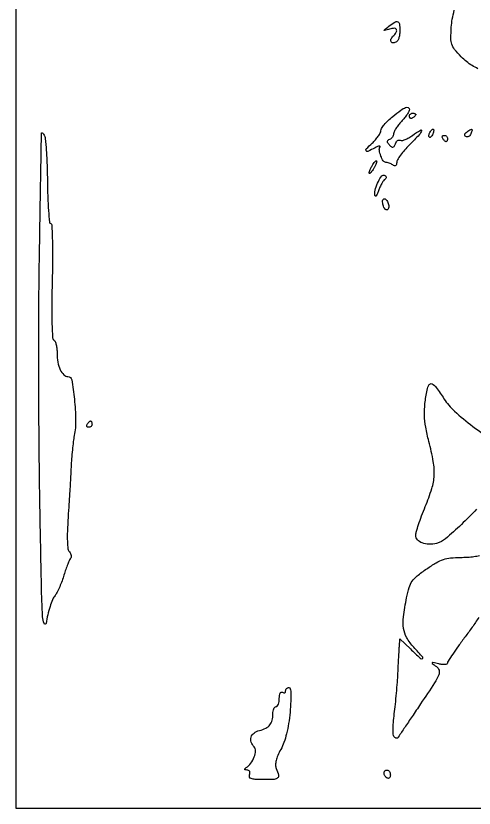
# Model space of a CAD drawing. Extents: x 0 to 353, y 0 to 448.
# Drawn here: x 0 to 144.4, y 0 to 249.7 of the extents above; entities that cross this region are included whole.
import ezdxf

# ---------------------------------------------------------------- set-up
doc = ezdxf.new("R2010")
doc.units = 0

msp = doc.modelspace()

# ---------------------------------------------------------------- linework, layer by layer
msp.add_lwpolyline([(0, 224), (0, 0), (176.5, 0), (353, 0), (353, 224), (353, 448), (176.5, 448), (0, 448)], close=True)
for points in [[(145.594494, 233.0065, -0.032839), (143.792034, 233.963333, -0.030826), (141.969587, 235.251525, -0.030786), (140.31851, 236.754542, -0.021006), (138.244061, 239.078424, -0.091362), (137.355482, 240.687613, -0.083133), (137.056829, 242.581326, -0.015687), (137.200274, 246.092001, -0.026114), (137.513056, 248.592849, -0.01775), (138.117143, 251.39764, -0.017919)], [(145.158537, 94.193298, -0.012201), (140.36965, 89.371567, -0.015309), (135.380538, 84.872472, -0.11482), (132.568102, 83.427736, -0.065184), (130.165008, 83.1484, -0.087602), (128.016696, 83.559824, -0.114715), (126.542249, 84.552196, -0.189718), (126, 85.92985, -0.071567), (126.155314, 87.00939, -0.008412), (126.88125, 89.334675, -0.009938), (127.851237, 92.082877, -0.007986), (129, 95, 0.022227), (131.053812, 100.685072, 0.061922), (131.806105, 104.853787, 0.058783), (131.533687, 109.201442, 0.018548), (130.129361, 115.568122, -0.019479), (129.144498, 120.072976, -0.035498), (128.748856, 123.815747, -0.036791), (128.892767, 127.48545, -0.02275), (129.573264, 131.75, -0.083963), (130.232664, 133.443743, -0.395234), (131.14716, 133.705938, -0.119453), (132.478032, 132.558904, -0.011681), (134.884905, 129.028018, 0.064195), (138.212592, 125.102539, 0.021897), (143.957688, 120.30627, 0.021519), (150.777335, 115.551946, 0.024478)], [(145.849426, 60.059912, -0.008631), (143.769068, 57.007868, -0.0082), (141.549507, 53.976118, 0.00572), (139.423036, 51.101543, 0.008458), (137.630168, 48.528432, 0.004505), (136.18014, 46.327868, 0.144396), (136, 45.717104, -0.299413), (135.797087, 45.40863, -0.078413), (135.194371, 45.254336, -0.053351), (134.307053, 45.265419, -0.030355), (133.25, 45.457533, 0.002645), (131.424134, 45.895039, 0.266062), (131.181429, 45.822564, 0.445532), (131.196369, 45.630746, 0.003991), (132.487247, 44.655877, -0.163498), (133.338601, 43.43213, -0.172417), (133.254183, 41.972615, -0.045488), (131.937463, 39.504997, -0.003053), (127.50197, 32.839936, 0.000236), (124.81484, 28.850989, 0.000375), (122.519405, 25.434504, 0.000072), (120.497516, 22.419339, 0.018873), (120.331254, 22.149864, -0.235655), (120.191183, 22.055499, -0.076559), (119.934366, 22.061363, -0.057249), (119.607894, 22.158795, -0.037312), (119.25846, 22.340263, -0.242376), (118.943087, 22.864432, -0.016072), (118.881553, 24.677929, -0.019838), (118.968856, 26.98072, -0.012072), (119.245403, 29.690399, 0.00563), (119.595721, 32.734139, 0.003648), (119.935578, 36.26218, 0.003667), (120.217168, 39.713668, 0.006936), (120.385104, 42.5, -0.000813), (120.50395, 44.976515, -0.00081), (120.63101, 47.456061, -0.000792), (120.748987, 49.622517, -0.003184), (120.831629, 50.946167), (121, 53.392334), (124.297607, 50.196167, 0.004157), (127.426825, 47.213264, 0.304853), (128.090954, 47.105172, 0.502905), (128.190586, 47.576317, 0.004506), (125.38487, 50.695417, -0.053158), (123.163165, 53.70855, -0.096458), (122.155051, 56.587592, -0.068856), (122.129296, 60.267955, -0.016925), (123.121473, 66.250662, -0.021991), (123.940967, 69.568255, -0.079593), (124.874221, 71.525199, -0.073833), (126.408458, 73.167992, -0.01726), (129.444657, 75.417444, -0.0184), (132.426429, 77.313233, -0.050825), (134.687718, 78.344742, -0.055499), (136.99452, 78.849743, -0.025459), (140.073185, 79.015313, 0.016191), (142.260803, 79.092351, 0.018409), (144.346498, 79.310881, 0.01788), (146.090779, 79.622824, 0.090499)]]:
    msp.add_lwpolyline(points, format="xyb")
for points in [[(121, 245.059017, -0.033433), (120.921404, 243.884901, -0.038601), (120.686706, 242.788322, -0.042192), (120.344272, 241.91155, -0.14106), (119.933469, 241.458881, -0.116629), (118.936691, 241.127049, -0.280516), (118.26602, 241.457511, -0.241819), (118.191393, 242.271037, -0.100927), (118.816667, 243.216667, 0.04937), (119.845232, 244.471219, 0.263677), (119.906958, 245.321606, 0.30498), (119.230811, 245.722873, 0.058393), (117.75, 245.46396, -0.002478), (116.196502, 245.009173, -0.416887), (116.057175, 245.087129, -0.300514), (116.115862, 245.268374, -0.001942), (117.5, 246.364769, -0.024214), (119.381723, 247.701372, -0.235798), (120.324645, 247.801751, -0.278493), (120.868962, 247.115401, -0.031829)], [(124, 220.051522, -0.132072), (123.859976, 219.530662, -0.018953), (123.265625, 218.589256, -0.020427), (122.457269, 217.50784, -0.016167), (121.5, 216.405499, 0.02148), (120.542998, 215.279527, 0.024832), (119.734375, 214.127107, 0.025005), (119.15524, 213.097061, 0.116065), (119, 212.437311, -0.089184), (118.906504, 211.917309, -0.067648), (118.632812, 211.405283, -0.066779), (118.227815, 210.978606, -0.081846), (117.75, 210.708333, 0.063405), (117.187433, 210.416823, 0.241367), (117.00616, 210.078925, 0.166041), (117.1478, 209.637291, 0.02903), (117.717217, 208.957783, 0.036226), (118.380014, 208.34911, 0.220196), (118.821201, 208.242564, 0.219429), (119.188957, 208.50987, 0.035979), (119.572002, 209.327039, -0.057586), (119.882614, 209.92156, -0.088283), (120.287258, 210.336692, -0.118663), (120.717916, 210.511635, -0.177637), (121.111609, 210.431022, 0.201083), (121.646017, 210.346587, 0.035969), (122.62792, 210.663371, 0.033874), (123.794654, 211.229429, 0.024842), (125.006824, 212.004859, -0.015778), (127.495008, 213.660847, -0.702562), (127.83808, 213.389483, -0.110029), (127.114784, 212.189613, -0.005934), (124, 209, 0.017966), (122.468453, 207.354249, 0.022457), (121.175, 205.717039, 0.021456), (120.230871, 204.278572, 0.135296), (120, 203.440983, -0.062804), (119.921959, 202.822123, -0.195052), (119.67683, 202.49023, -0.2095), (119.284166, 202.436355, -0.072391), (118.75, 202.67567, 0.027639), (118.205425, 202.980617, 0.023801), (117.603042, 203.240722, 0.0245), (117.032918, 203.423995, 0.06133), (116.600781, 203.484687, -0.251783), (115.779408, 203.944496, -0.050763), (115.001612, 205.492115, -0.050859), (114.536543, 207.221974, -0.173961), (114.745809, 208.349768, 0.339972), (114.719781, 208.552823, 0.241235), (114.49215, 208.62686, 0.062804), (113.945618, 208.467089, 0.020388), (113.186419, 208.099768, -0.012744), (110.923951, 206.962126, -0.376365), (110.352269, 207.126211, -0.349703), (110.415155, 207.743871, -0.012211), (112.260218, 209.540469, 0.024916), (113.308936, 210.614864, 0.028593), (114.195189, 211.742026, 0.029557), (114.825012, 212.769187, 0.123358), (115, 213.467665, -0.149715), (115.220782, 214.188476, -0.025461), (116.095054, 215.349677, -0.02583), (117.300518, 216.649076, -0.020468), (118.727844, 217.927196, -0.011902), (121.282094, 219.932467, -0.064775), (122.811891, 220.793001, -0.236277), (123.619366, 220.727443, -0.262208)], [(126, 218.559017, -0.151918), (125.934461, 218.34829, -0.038439), (125.70625, 218.066025, -0.035638), (125.382774, 217.768994, -0.029505), (125, 217.5, -0.082592), (124.6179, 217.343488, -0.161196), (124.29375, 217.3746, -0.182303), (124.078288, 217.586039, -0.108972), (124, 217.940983, -0.093332), (124.076123, 218.345238, -0.09642), (124.29375, 218.688914, -0.099167), (124.618444, 218.918938, -0.105053), (125, 219, -0.042167), (125.382849, 218.967655, -0.061769), (125.70625, 218.870461, -0.081139), (125.92554, 218.727648, -0.210953)], [(9.938282, 197.59216, 0.00647), (10.051722, 192.55073, 0.010367), (10.293337, 188.253826, 0.004473), (10.603087, 184.654683, 0.294009), (10.971243, 184.186823, -0.309579), (11.342877, 183.685757, -0.002905), (11.496768, 178.864065, -0.008099), (11.554125, 173.069724, -0.004476), (11.446169, 165.991737, 0.004143), (11.325285, 158.397719, 0.009481), (11.390159, 152.672821, 0.00506), (11.569596, 148.235222, 0.24649), (12.006639, 147.495897, -0.161816), (12.390963, 147.036237, -0.034755), (12.7082, 146.032208, -0.032907), (12.927104, 144.762789, -0.02625), (13, 143.375242, 0.04347), (13.24819, 140.525883, 0.065135), (13.994448, 138.145976, 0.086371), (15.100403, 136.550915, 0.200687), (16.417696, 136, -0.367059), (17.611765, 134.986919, -0.014294), (18.448472, 128.829047, -0.023196), (18.838006, 122.353154, -0.050296), (18.406253, 117.392217, 0.015085), (18.10352, 115.48172, 0.006234), (17.804366, 112.880839, 0.006161), (17.552573, 110.082184, 0.00789), (17.39324, 107.5, -0.002357), (17.24243, 104.519897, -0.000899), (17.005265, 100.369045, -0.00089), (16.731496, 95.86078, -0.001091), (16.45904, 91.64994, 0.007638), (16.232076, 87.248454, 0.018605), (16.2352, 83.999998, 0.020217), (16.419118, 81.664783, 0.168152), (16.876267, 80.723733, -0.083082), (17.227296, 80.231632, -0.081251), (17.402447, 79.648278, -0.085405), (17.37862, 79.065461, -0.107082), (17.156333, 78.573794, 0.05808), (16.769375, 77.900967, 0.009286), (16.195245, 76.493552, 0.010169), (15.580664, 74.801595, 0.008758), (15.002441, 73, -0.017232), (14.37316, 71.147783, -0.016187), (13.605733, 69.303619, -0.016399), (12.819068, 67.713865, -0.052319), (12.154407, 66.735725, 0.083285), (11.50651, 65.643011, 0.016964), (10.764128, 63.511086, 0.017441), (10.063863, 60.943806, 0.015578), (9.51419, 58.235725, -0.746198), (8.930559, 58.165606, -0.089245), (8.430598, 60.29878, -0.007895), (8.0676, 70.263698, -0.000726), (7.593326, 95, -0.002383), (7.343143, 114.313961, -0.001589), (7.232293, 136.44375, -0.001599), (7.261624, 157.910481, -0.003135), (7.446774, 175, 0.000096), (7.68465, 189.064512, 0.000153), (7.881754, 201.071875, 0.000025), (8.052533, 211.7068, 0.009059), (8.050858, 212.5, -0.158015), (8.125138, 212.746033, -0.365613), (8.298375, 212.792697, -0.114555), (8.578582, 212.572507, -0.028076), (8.921881, 212.09216, -0.118634), (9.280645, 211.038614, -0.005517), (9.588091, 207.25205, -0.008874), (9.825546, 202.710273, -0.006232)], [(131.345077, 212.456872, -0.035865), (131.083816, 211.899181, -0.069269), (130.786868, 211.507038, -0.118528), (130.50546, 211.335123, -0.281567), (130.276326, 211.390341, -0.156651), (130.142323, 211.651151, -0.070517), (130.133355, 212.040231, -0.059701), (130.242038, 212.490157, -0.049364), (130.458881, 212.933469, -0.030391), (131.120758, 213.871774, -0.36195), (131.525317, 213.954259, -0.344086), (131.696703, 213.564815, -0.029555)], [(143.36383, 212.505744, -0.072515), (143.069549, 211.981097, -0.102314), (142.664536, 211.632332, -0.124025), (142.215022, 211.512651, -0.142705), (141.788452, 211.630744, -0.120839), (141.477693, 211.946951, -0.195339), (141.421959, 212.314776, -0.139231), (141.645679, 212.712747, -0.054355), (142.143237, 213.109687, -0.005993), (143.384832, 213.875699, -0.255418), (143.684824, 213.887906, -0.376273), (143.780379, 213.656463, -0.009546)], [(136, 211, -0.042167), (135.967655, 210.617151, -0.061769), (135.870461, 210.29375, -0.081139), (135.727648, 210.07446, -0.210953), (135.559017, 210, -0.151918), (135.34829, 210.065539, -0.038439), (135.066025, 210.29375, -0.035638), (134.768994, 210.617226, -0.029505), (134.5, 211, -0.082592), (134.343488, 211.3821, -0.161196), (134.3746, 211.70625, -0.182303), (134.586039, 211.921712, -0.108972), (134.940983, 212, -0.093332), (135.345238, 211.923877, -0.09642), (135.688914, 211.70625, -0.099167), (135.918938, 211.381556, -0.105053)], [(113, 202, -0.018122), (112.553569, 201.233921, -0.025446), (112.097178, 200.5875, -0.023718), (111.683068, 200.108693, -0.205392), (111.429632, 200, -0.439016), (111.307737, 200.132581, -0.048507), (111.390928, 200.5875, -0.03505), (111.624831, 201.232522, -0.018363), (112, 202, -0.018122), (112.446431, 202.766079, -0.025446), (112.902822, 203.4125, -0.023718), (113.316932, 203.891307, -0.205392), (113.570368, 204, -0.439016), (113.692263, 203.867419, -0.048507), (113.609072, 203.4125, -0.03505), (113.375169, 202.767478, -0.018363)], [(116.256707, 198.125, 0.098817), (115.819436, 197.696197, 0.022041), (115.266348, 196.802344, 0.022058), (114.709176, 195.694305, 0.019732), (114.228891, 194.5, -0.017663), (113.809077, 193.443461, -0.078111), (113.449309, 192.881491, -0.439521), (113.217724, 192.877499, -0.180289), (113.078947, 193.202947, -0.081487), (113.316372, 195.235402, -0.049581), (114.210982, 197.488382, -0.053958), (115.340553, 199.194271, -0.374031), (116.252991, 199.343643, -0.076035), (116.596006, 199.051572, -0.179547), (116.712026, 198.741798, -0.177067), (116.598471, 198.428235, -0.073687)], [(117.349337, 190.532025, -0.058747), (117.501967, 189.931898, -0.067911), (117.499654, 189.342289, -0.078803), (117.349816, 188.852388, -0.141718), (117.070016, 188.543272, -0.228144), (116.708014, 188.505135, -0.120306), (116.322134, 188.759669, -0.078506), (115.967788, 189.287141, -0.044796), (115.70731, 190.011247, -0.068405), (115.545257, 191.364538, -0.322053), (115.986544, 191.956556, -0.320135), (116.691674, 191.728715, -0.068157)], [(24, 121, -0.105053), (23.918938, 120.618444, -0.099167), (23.688914, 120.29375, -0.09642), (23.345238, 120.076123, -0.093332), (22.940983, 120, -0.108972), (22.586039, 120.078288, -0.182303), (22.3746, 120.29375, -0.161196), (22.343488, 120.6179, -0.082592), (22.5, 121, -0.029505), (22.768994, 121.382774, -0.035638), (23.066025, 121.70625, -0.038439), (23.34829, 121.934461, -0.151918), (23.559017, 122, -0.210953), (23.727648, 121.92554, -0.081139), (23.870461, 121.70625, -0.061769), (23.967655, 121.382849, -0.042167)], [(86.381637, 30.25, -0.016178), (85.939064, 26.659926, -0.021979), (85.293828, 23.45985, -0.02476), (84.466538, 20.711876, -0.040729), (83.469885, 18.5, 0.023), (82.526127, 16.589222, 0.045513), (81.991712, 14.986296, 0.058924), (81.838277, 13.635864, 0.094234), (82.059663, 12.5, -0.031632), (82.751572, 10.392086, -0.284681), (82.476107, 9.503997, -0.169223), (81.403647, 9.075554, -0.011201), (78.031385, 9, -0.01085), (75.43327, 9.056385, -0.071532), (74.15872, 9.296512, -0.214651), (73.649125, 9.773083, -0.192941), (73.638374, 10.5, 0.074326), (73.770995, 11.098609, 0.137289), (73.671177, 11.583001, 0.160406), (73.351673, 11.896931, 0.112271), (72.856989, 12.015313, -0.03184), (72.293764, 12.057602, -0.282806), (72.110008, 12.209206, -0.302158), (72.168521, 12.431748, -0.034535), (72.600296, 12.765313, 0.091187), (74.029972, 14.153293, 0.063667), (75.092483, 16.139741, 0.069555), (75.53806, 18.085559, 0.221422), (75.092641, 19.307359, -0.110208), (74.1333, 20.817767, -0.165272), (74.104265, 22.365705, -0.157439), (75.03342, 23.664072, -0.098173), (76.739983, 24.470876, 0.051029), (78.758241, 25.202737, 0.111394), (80.039414, 26.221332, 0.113673), (80.743851, 27.676528, 0.054467), (80.984687, 29.75, -0.042491), (81.06393, 30.61138, -0.061885), (81.289252, 31.339063, -0.081007), (81.616457, 31.832484, -0.208855), (82, 32, 0.230178), (82.383082, 32.186221, 0.073461), (82.70625, 32.751711, 0.055981), (82.926934, 33.579009, 0.037227), (83, 34.559017, -0.035659), (83.068671, 35.520664, -0.083483), (83.287316, 36.205217, -0.1651), (83.615199, 36.521766, -0.253782), (84, 36.5, 0.082592), (84.3821, 36.343488, 0.161196), (84.70625, 36.3746, 0.182303), (84.921712, 36.586039, 0.108972), (85, 36.940983, -0.097366), (85.079462, 37.345171, -0.097536), (85.306, 37.688914, -0.098328), (85.644173, 37.919088, -0.100736), (86.041701, 38, -0.365615), (86.47887, 37.631003, -0.031233), (86.64663, 36.058479, -0.024907), (86.632417, 33.677417, -0.008633)], [(118, 10.440983, -0.066118), (117.926733, 9.889346, -0.138808), (117.70625, 9.521475, -0.191142), (117.379648, 9.392057, -0.139169), (117, 9.5, -0.06081), (116.617485, 9.806203, -0.051032), (116.29375, 10.2129, -0.053229), (116.073302, 10.653442, -0.089642), (116, 11.059017, -0.105429), (116.076556, 11.418051, -0.099231), (116.29375, 11.723586, -0.096318), (116.618268, 11.928382, -0.092995), (117, 12, -0.153634), (117.381379, 11.879982, -0.097988), (117.70625, 11.542039, -0.080552), (117.925455, 11.037096, -0.062283)]]:
    msp.add_lwpolyline(points, format="xyb", close=True)

doc.saveas('drawing.dxf')
